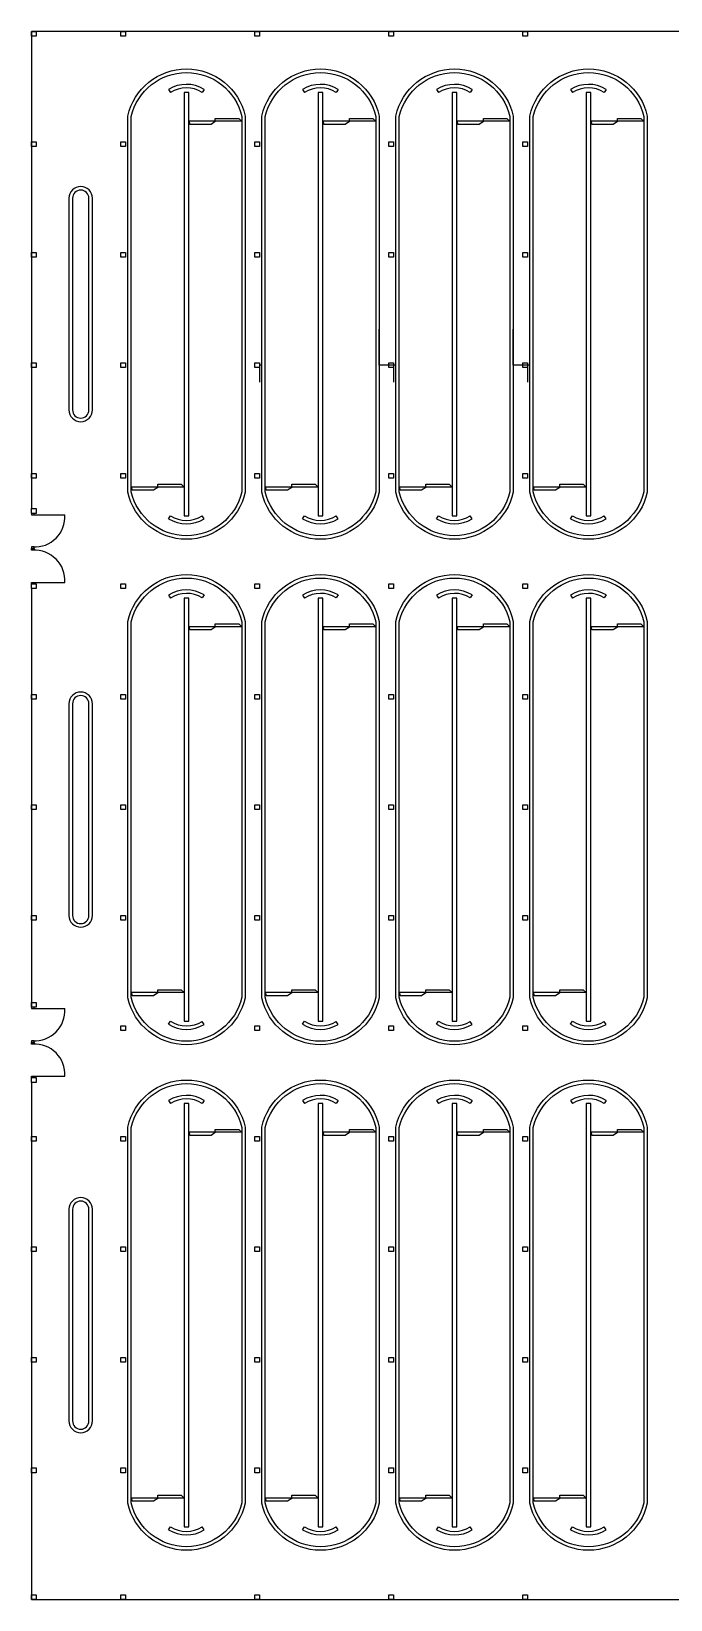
# Model space of a CAD drawing. Header units: metres. Extents: x 2572 to 5235, y 1556 to 2684.
# Drawn here: x 4693.6 to 4720.8, y 2417.9 to 2484.6 of the extents above; entities that cross this region are included whole.
import ezdxf

# ---------------------------------------------------------------- set-up
doc = ezdxf.new("R2010")
doc.units = ezdxf.units.M

msp = doc.modelspace()

# ---------------------------------------------------------------- linework, layer by layer
for points in [[(4693.762, 2484.621), (4693.762, 2484.421), (4693.562, 2484.421), (4693.562, 2484.621), (4693.762, 2484.621)], [(4693.562, 2439.921), (4693.562, 2417.921), (4764.462, 2417.921), (4764.462, 2484.621), (4693.562, 2484.621), (4693.562, 2464.321)], [(4697.562, 2484.621), (4697.562, 2484.421), (4697.362, 2484.421), (4697.362, 2484.621), (4697.562, 2484.621)], [(4703.262, 2484.621), (4703.262, 2484.421), (4703.062, 2484.421), (4703.062, 2484.621), (4703.262, 2484.621)], [(4708.962, 2484.621), (4708.962, 2484.421), (4708.762, 2484.421), (4708.762, 2484.621), (4708.962, 2484.621)], [(4714.662, 2484.621), (4714.662, 2484.421), (4714.462, 2484.421), (4714.462, 2484.621), (4714.662, 2484.621)], [(4699.401, 2482.147), (4699.481, 2482.02)], [(4700.062, 2473.021), (4700.062, 2464.021), (4700.262, 2464.021), (4700.262, 2482.021), (4700.062, 2482.021), (4700.062, 2473.021)], [(4700.908, 2482.154), (4700.829, 2482.027)], [(4705.101, 2482.147), (4705.181, 2482.02)], [(4705.762, 2473.021), (4705.762, 2464.021), (4705.962, 2464.021), (4705.962, 2482.021), (4705.762, 2482.021), (4705.762, 2473.021)], [(4706.608, 2482.154), (4706.529, 2482.027)], [(4710.801, 2482.147), (4710.881, 2482.02)], [(4711.462, 2473.021), (4711.462, 2464.021), (4711.662, 2464.021), (4711.662, 2482.021), (4711.462, 2482.021), (4711.462, 2473.021)], [(4712.308, 2482.154), (4712.229, 2482.027)], [(4716.501, 2482.147), (4716.581, 2482.02)], [(4717.162, 2473.021), (4717.162, 2464.021), (4717.362, 2464.021), (4717.362, 2482.021), (4717.162, 2482.021), (4717.162, 2473.021)], [(4718.008, 2482.154), (4717.929, 2482.027)], [(4702.512, 2480.797), (4700.262, 2480.797), (4700.297, 2480.676), (4701.209, 2480.676), (4701.387, 2480.797), (4701.387, 2480.918), (4702.381, 2480.918), (4702.512, 2480.797)], [(4708.212, 2480.797), (4705.962, 2480.797), (4705.997, 2480.676), (4706.909, 2480.676), (4707.087, 2480.797), (4707.087, 2480.918), (4708.081, 2480.918), (4708.212, 2480.797)], [(4713.912, 2480.797), (4711.662, 2480.797), (4711.697, 2480.676), (4712.609, 2480.676), (4712.787, 2480.797), (4712.787, 2480.918), (4713.781, 2480.918), (4713.912, 2480.797)], [(4719.612, 2480.797), (4717.362, 2480.797), (4717.397, 2480.676), (4718.309, 2480.676), (4718.487, 2480.797), (4718.487, 2480.918), (4719.481, 2480.918), (4719.612, 2480.797)], [(4693.762, 2479.921), (4693.762, 2479.721), (4693.562, 2479.721), (4693.562, 2479.921), (4693.762, 2479.921)], [(4697.562, 2479.921), (4697.562, 2479.721), (4697.362, 2479.721), (4697.362, 2479.921), (4697.562, 2479.921)], [(4703.262, 2479.921), (4703.262, 2479.721), (4703.062, 2479.721), (4703.062, 2479.921), (4703.262, 2479.921)], [(4708.962, 2479.921), (4708.962, 2479.721), (4708.762, 2479.721), (4708.762, 2479.921), (4708.962, 2479.921)], [(4714.662, 2479.921), (4714.662, 2479.721), (4714.462, 2479.721), (4714.462, 2479.921), (4714.662, 2479.921)], [(4693.762, 2475.221), (4693.762, 2475.021), (4693.562, 2475.021), (4693.562, 2475.221), (4693.762, 2475.221)], [(4697.562, 2475.221), (4697.562, 2475.021), (4697.362, 2475.021), (4697.362, 2475.221), (4697.562, 2475.221)], [(4703.262, 2475.221), (4703.262, 2475.021), (4703.062, 2475.021), (4703.062, 2475.221), (4703.262, 2475.221)], [(4708.962, 2475.221), (4708.962, 2475.021), (4708.762, 2475.021), (4708.762, 2475.221), (4708.962, 2475.221)], [(4714.662, 2475.221), (4714.662, 2475.021), (4714.462, 2475.021), (4714.462, 2475.221), (4714.662, 2475.221)], [(4709.062, 2470.421), (4708.362, 2470.421), (4708.362, 2471.951)], [(4714.762, 2470.421), (4714.062, 2470.421), (4714.062, 2471.951)], [(4693.762, 2470.521), (4693.762, 2470.321), (4693.562, 2470.321), (4693.562, 2470.521), (4693.762, 2470.521)], [(4697.562, 2470.521), (4697.562, 2470.321), (4697.362, 2470.321), (4697.362, 2470.521), (4697.562, 2470.521)], [(4703.262, 2470.521), (4703.262, 2470.321), (4703.062, 2470.321), (4703.062, 2470.521), (4703.262, 2470.521)], [(4703.362, 2470.421), (4703.262, 2470.421), (4703.262, 2469.703)], [(4708.962, 2470.521), (4708.962, 2470.321), (4708.762, 2470.321), (4708.762, 2470.521), (4708.962, 2470.521)], [(4709.062, 2470.421), (4708.962, 2470.421), (4708.962, 2469.703)], [(4714.662, 2470.521), (4714.662, 2470.321), (4714.462, 2470.321), (4714.462, 2470.521), (4714.662, 2470.521)], [(4714.762, 2470.421), (4714.662, 2470.421), (4714.662, 2469.703)], [(4693.762, 2465.821), (4693.762, 2465.621), (4693.562, 2465.621), (4693.562, 2465.821), (4693.762, 2465.821)], [(4697.562, 2465.821), (4697.562, 2465.621), (4697.362, 2465.621), (4697.362, 2465.821), (4697.562, 2465.821)], [(4700.062, 2465.241), (4697.812, 2465.241), (4697.847, 2465.12), (4698.759, 2465.12), (4698.937, 2465.241), (4698.937, 2465.362), (4699.931, 2465.362), (4700.062, 2465.241)], [(4703.262, 2465.821), (4703.262, 2465.621), (4703.062, 2465.621), (4703.062, 2465.821), (4703.262, 2465.821)], [(4705.762, 2465.241), (4703.512, 2465.241), (4703.547, 2465.12), (4704.459, 2465.12), (4704.637, 2465.241), (4704.637, 2465.362), (4705.631, 2465.362), (4705.762, 2465.241)], [(4708.962, 2465.821), (4708.962, 2465.621), (4708.762, 2465.621), (4708.762, 2465.821), (4708.962, 2465.821)], [(4711.462, 2465.241), (4709.212, 2465.241), (4709.247, 2465.12), (4710.159, 2465.12), (4710.337, 2465.241), (4710.337, 2465.362), (4711.331, 2465.362), (4711.462, 2465.241)], [(4714.662, 2465.821), (4714.662, 2465.621), (4714.462, 2465.621), (4714.462, 2465.821), (4714.662, 2465.821)], [(4717.162, 2465.241), (4714.912, 2465.241), (4714.947, 2465.12), (4715.859, 2465.12), (4716.037, 2465.241), (4716.037, 2465.362), (4717.031, 2465.362), (4717.162, 2465.241)], [(4693.762, 2464.321), (4693.762, 2464.121), (4693.562, 2464.121), (4693.562, 2464.321), (4693.762, 2464.321)], [(4693.687, 2464.121), (4693.562, 2464.121), (4693.562, 2464.059), (4693.687, 2464.059), (4693.687, 2464.121)], [(4693.624, 2464.059), (4694.991, 2464.059)], [(4699.401, 2463.895), (4699.481, 2464.022)], [(4700.908, 2463.888), (4700.829, 2464.015)], [(4705.101, 2463.895), (4705.181, 2464.022)], [(4706.608, 2463.888), (4706.529, 2464.015)], [(4710.801, 2463.895), (4710.881, 2464.022)], [(4712.308, 2463.888), (4712.229, 2464.015)], [(4716.501, 2463.895), (4716.581, 2464.022)], [(4718.008, 2463.888), (4717.929, 2464.015)], [(4693.687, 2462.692), (4693.562, 2462.692), (4693.562, 2462.621), (4693.687, 2462.621), (4693.687, 2462.692)], [(4693.687, 2462.55), (4693.562, 2462.55), (4693.562, 2462.621), (4693.687, 2462.621), (4693.687, 2462.55)], [(4693.687, 2461.121), (4693.562, 2461.121), (4693.562, 2461.183), (4693.687, 2461.183), (4693.687, 2461.121)], [(4693.762, 2461.121), (4693.762, 2460.921), (4693.562, 2460.921), (4693.562, 2461.121), (4693.762, 2461.121)], [(4693.562, 2460.921), (4693.562, 2443.121)], [(4693.624, 2461.183), (4694.991, 2461.183)], [(4697.562, 2461.121), (4697.562, 2460.921), (4697.362, 2460.921), (4697.362, 2461.121), (4697.562, 2461.121)], [(4699.401, 2460.647), (4699.481, 2460.52)], [(4700.908, 2460.654), (4700.829, 2460.527)], [(4703.262, 2461.121), (4703.262, 2460.921), (4703.062, 2460.921), (4703.062, 2461.121), (4703.262, 2461.121)], [(4705.101, 2460.647), (4705.181, 2460.52)], [(4706.608, 2460.654), (4706.529, 2460.527)], [(4708.962, 2461.121), (4708.962, 2460.921), (4708.762, 2460.921), (4708.762, 2461.121), (4708.962, 2461.121)], [(4710.801, 2460.647), (4710.881, 2460.52)], [(4712.308, 2460.654), (4712.229, 2460.527)], [(4714.662, 2461.121), (4714.662, 2460.921), (4714.462, 2460.921), (4714.462, 2461.121), (4714.662, 2461.121)], [(4716.501, 2460.647), (4716.581, 2460.52)], [(4718.008, 2460.654), (4717.929, 2460.527)], [(4700.062, 2451.521), (4700.062, 2442.521), (4700.262, 2442.521), (4700.262, 2460.521), (4700.062, 2460.521), (4700.062, 2451.521)], [(4705.762, 2451.521), (4705.762, 2442.521), (4705.962, 2442.521), (4705.962, 2460.521), (4705.762, 2460.521), (4705.762, 2451.521)], [(4711.462, 2451.521), (4711.462, 2442.521), (4711.662, 2442.521), (4711.662, 2460.521), (4711.462, 2460.521), (4711.462, 2451.521)], [(4717.162, 2451.521), (4717.162, 2442.521), (4717.362, 2442.521), (4717.362, 2460.521), (4717.162, 2460.521), (4717.162, 2451.521)], [(4702.512, 2459.297), (4700.262, 2459.297), (4700.297, 2459.176), (4701.209, 2459.176), (4701.387, 2459.297), (4701.387, 2459.418), (4702.381, 2459.418), (4702.512, 2459.297)], [(4708.212, 2459.297), (4705.962, 2459.297), (4705.997, 2459.176), (4706.909, 2459.176), (4707.087, 2459.297), (4707.087, 2459.418), (4708.081, 2459.418), (4708.212, 2459.297)], [(4713.912, 2459.297), (4711.662, 2459.297), (4711.697, 2459.176), (4712.609, 2459.176), (4712.787, 2459.297), (4712.787, 2459.418), (4713.781, 2459.418), (4713.912, 2459.297)], [(4719.612, 2459.297), (4717.362, 2459.297), (4717.397, 2459.176), (4718.309, 2459.176), (4718.487, 2459.297), (4718.487, 2459.418), (4719.481, 2459.418), (4719.612, 2459.297)], [(4693.762, 2456.421), (4693.762, 2456.221), (4693.562, 2456.221), (4693.562, 2456.421), (4693.762, 2456.421)], [(4697.562, 2456.421), (4697.562, 2456.221), (4697.362, 2456.221), (4697.362, 2456.421), (4697.562, 2456.421)], [(4703.262, 2456.421), (4703.262, 2456.221), (4703.062, 2456.221), (4703.062, 2456.421), (4703.262, 2456.421)], [(4708.962, 2456.421), (4708.962, 2456.221), (4708.762, 2456.221), (4708.762, 2456.421), (4708.962, 2456.421)], [(4714.662, 2456.421), (4714.662, 2456.221), (4714.462, 2456.221), (4714.462, 2456.421), (4714.662, 2456.421)], [(4693.762, 2451.721), (4693.762, 2451.521), (4693.562, 2451.521), (4693.562, 2451.721), (4693.762, 2451.721)], [(4697.562, 2451.721), (4697.562, 2451.521), (4697.362, 2451.521), (4697.362, 2451.721), (4697.562, 2451.721)], [(4703.262, 2451.721), (4703.262, 2451.521), (4703.062, 2451.521), (4703.062, 2451.721), (4703.262, 2451.721)], [(4708.962, 2451.721), (4708.962, 2451.521), (4708.762, 2451.521), (4708.762, 2451.721), (4708.962, 2451.721)], [(4714.662, 2451.721), (4714.662, 2451.521), (4714.462, 2451.521), (4714.462, 2451.721), (4714.662, 2451.721)], [(4693.762, 2447.021), (4693.762, 2446.821), (4693.562, 2446.821), (4693.562, 2447.021), (4693.762, 2447.021)], [(4697.562, 2447.021), (4697.562, 2446.821), (4697.362, 2446.821), (4697.362, 2447.021), (4697.562, 2447.021)], [(4703.262, 2447.021), (4703.262, 2446.821), (4703.062, 2446.821), (4703.062, 2447.021), (4703.262, 2447.021)], [(4708.962, 2447.021), (4708.962, 2446.821), (4708.762, 2446.821), (4708.762, 2447.021), (4708.962, 2447.021)], [(4714.662, 2447.021), (4714.662, 2446.821), (4714.462, 2446.821), (4714.462, 2447.021), (4714.662, 2447.021)], [(4693.762, 2443.321), (4693.762, 2443.121), (4693.562, 2443.121), (4693.562, 2443.321), (4693.762, 2443.321)], [(4700.062, 2443.741), (4697.812, 2443.741), (4697.847, 2443.62), (4698.759, 2443.62), (4698.937, 2443.741), (4698.937, 2443.862), (4699.931, 2443.862), (4700.062, 2443.741)], [(4705.762, 2443.741), (4703.512, 2443.741), (4703.547, 2443.62), (4704.459, 2443.62), (4704.637, 2443.741), (4704.637, 2443.862), (4705.631, 2443.862), (4705.762, 2443.741)], [(4711.462, 2443.741), (4709.212, 2443.741), (4709.247, 2443.62), (4710.159, 2443.62), (4710.337, 2443.741), (4710.337, 2443.862), (4711.331, 2443.862), (4711.462, 2443.741)], [(4717.162, 2443.741), (4714.912, 2443.741), (4714.947, 2443.62), (4715.859, 2443.62), (4716.037, 2443.741), (4716.037, 2443.862), (4717.031, 2443.862), (4717.162, 2443.741)], [(4693.687, 2443.121), (4693.562, 2443.121), (4693.562, 2443.059), (4693.687, 2443.059), (4693.687, 2443.121)], [(4693.624, 2443.059), (4694.991, 2443.059)], [(4697.562, 2442.321), (4697.562, 2442.121), (4697.362, 2442.121), (4697.362, 2442.321), (4697.562, 2442.321)], [(4699.401, 2442.395), (4699.481, 2442.522)], [(4700.908, 2442.388), (4700.829, 2442.515)], [(4703.262, 2442.321), (4703.262, 2442.121), (4703.062, 2442.121), (4703.062, 2442.321), (4703.262, 2442.321)], [(4705.101, 2442.395), (4705.181, 2442.522)], [(4706.608, 2442.388), (4706.529, 2442.515)], [(4708.962, 2442.321), (4708.962, 2442.121), (4708.762, 2442.121), (4708.762, 2442.321), (4708.962, 2442.321)], [(4710.801, 2442.395), (4710.881, 2442.522)], [(4712.308, 2442.388), (4712.229, 2442.515)], [(4714.662, 2442.321), (4714.662, 2442.121), (4714.462, 2442.121), (4714.462, 2442.321), (4714.662, 2442.321)], [(4716.501, 2442.395), (4716.581, 2442.522)], [(4718.008, 2442.388), (4717.929, 2442.515)], [(4693.687, 2441.692), (4693.562, 2441.692), (4693.562, 2441.621), (4693.687, 2441.621), (4693.687, 2441.692)], [(4693.687, 2441.55), (4693.562, 2441.55), (4693.562, 2441.621), (4693.687, 2441.621), (4693.687, 2441.55)], [(4693.687, 2440.121), (4693.562, 2440.121), (4693.562, 2440.183), (4693.687, 2440.183), (4693.687, 2440.121)], [(4693.762, 2440.121), (4693.762, 2439.921), (4693.562, 2439.921), (4693.562, 2440.121), (4693.762, 2440.121)], [(4693.624, 2440.183), (4694.991, 2440.183)], [(4699.401, 2439.147), (4699.481, 2439.02)], [(4700.062, 2430.021), (4700.062, 2421.021), (4700.262, 2421.021), (4700.262, 2439.021), (4700.062, 2439.021), (4700.062, 2430.021)], [(4700.908, 2439.154), (4700.829, 2439.027)], [(4705.101, 2439.147), (4705.181, 2439.02)], [(4705.762, 2430.021), (4705.762, 2421.021), (4705.962, 2421.021), (4705.962, 2439.021), (4705.762, 2439.021), (4705.762, 2430.021)], [(4706.608, 2439.154), (4706.529, 2439.027)], [(4710.801, 2439.147), (4710.881, 2439.02)], [(4711.462, 2430.021), (4711.462, 2421.021), (4711.662, 2421.021), (4711.662, 2439.021), (4711.462, 2439.021), (4711.462, 2430.021)], [(4712.308, 2439.154), (4712.229, 2439.027)], [(4716.501, 2439.147), (4716.581, 2439.02)], [(4717.162, 2430.021), (4717.162, 2421.021), (4717.362, 2421.021), (4717.362, 2439.021), (4717.162, 2439.021), (4717.162, 2430.021)], [(4718.008, 2439.154), (4717.929, 2439.027)], [(4702.512, 2437.797), (4700.262, 2437.797), (4700.297, 2437.676), (4701.209, 2437.676), (4701.387, 2437.797), (4701.387, 2437.918), (4702.381, 2437.918), (4702.512, 2437.797)], [(4708.212, 2437.797), (4705.962, 2437.797), (4705.997, 2437.676), (4706.909, 2437.676), (4707.087, 2437.797), (4707.087, 2437.918), (4708.081, 2437.918), (4708.212, 2437.797)], [(4713.912, 2437.797), (4711.662, 2437.797), (4711.697, 2437.676), (4712.609, 2437.676), (4712.787, 2437.797), (4712.787, 2437.918), (4713.781, 2437.918), (4713.912, 2437.797)], [(4719.612, 2437.797), (4717.362, 2437.797), (4717.397, 2437.676), (4718.309, 2437.676), (4718.487, 2437.797), (4718.487, 2437.918), (4719.481, 2437.918), (4719.612, 2437.797)], [(4693.762, 2437.621), (4693.762, 2437.421), (4693.562, 2437.421), (4693.562, 2437.621), (4693.762, 2437.621)], [(4697.562, 2437.621), (4697.562, 2437.421), (4697.362, 2437.421), (4697.362, 2437.621), (4697.562, 2437.621)], [(4703.262, 2437.621), (4703.262, 2437.421), (4703.062, 2437.421), (4703.062, 2437.621), (4703.262, 2437.621)], [(4708.962, 2437.621), (4708.962, 2437.421), (4708.762, 2437.421), (4708.762, 2437.621), (4708.962, 2437.621)], [(4714.662, 2437.621), (4714.662, 2437.421), (4714.462, 2437.421), (4714.462, 2437.621), (4714.662, 2437.621)], [(4693.762, 2432.921), (4693.762, 2432.721), (4693.562, 2432.721), (4693.562, 2432.921), (4693.762, 2432.921)], [(4697.562, 2432.921), (4697.562, 2432.721), (4697.362, 2432.721), (4697.362, 2432.921), (4697.562, 2432.921)], [(4703.262, 2432.921), (4703.262, 2432.721), (4703.062, 2432.721), (4703.062, 2432.921), (4703.262, 2432.921)], [(4708.962, 2432.921), (4708.962, 2432.721), (4708.762, 2432.721), (4708.762, 2432.921), (4708.962, 2432.921)], [(4714.662, 2432.921), (4714.662, 2432.721), (4714.462, 2432.721), (4714.462, 2432.921), (4714.662, 2432.921)], [(4693.762, 2428.221), (4693.762, 2428.021), (4693.562, 2428.021), (4693.562, 2428.221), (4693.762, 2428.221)], [(4697.562, 2428.221), (4697.562, 2428.021), (4697.362, 2428.021), (4697.362, 2428.221), (4697.562, 2428.221)], [(4703.262, 2428.221), (4703.262, 2428.021), (4703.062, 2428.021), (4703.062, 2428.221), (4703.262, 2428.221)], [(4708.962, 2428.221), (4708.962, 2428.021), (4708.762, 2428.021), (4708.762, 2428.221), (4708.962, 2428.221)], [(4714.662, 2428.221), (4714.662, 2428.021), (4714.462, 2428.021), (4714.462, 2428.221), (4714.662, 2428.221)], [(4693.762, 2423.521), (4693.762, 2423.321), (4693.562, 2423.321), (4693.562, 2423.521), (4693.762, 2423.521)], [(4697.562, 2423.521), (4697.562, 2423.321), (4697.362, 2423.321), (4697.362, 2423.521), (4697.562, 2423.521)], [(4703.262, 2423.521), (4703.262, 2423.321), (4703.062, 2423.321), (4703.062, 2423.521), (4703.262, 2423.521)], [(4708.962, 2423.521), (4708.962, 2423.321), (4708.762, 2423.321), (4708.762, 2423.521), (4708.962, 2423.521)], [(4714.662, 2423.521), (4714.662, 2423.321), (4714.462, 2423.321), (4714.462, 2423.521), (4714.662, 2423.521)], [(4700.062, 2422.241), (4697.812, 2422.241), (4697.847, 2422.12), (4698.759, 2422.12), (4698.937, 2422.241), (4698.937, 2422.362), (4699.931, 2422.362), (4700.062, 2422.241)], [(4705.762, 2422.241), (4703.512, 2422.241), (4703.547, 2422.12), (4704.459, 2422.12), (4704.637, 2422.241), (4704.637, 2422.362), (4705.631, 2422.362), (4705.762, 2422.241)], [(4711.462, 2422.241), (4709.212, 2422.241), (4709.247, 2422.12), (4710.159, 2422.12), (4710.337, 2422.241), (4710.337, 2422.362), (4711.331, 2422.362), (4711.462, 2422.241)], [(4717.162, 2422.241), (4714.912, 2422.241), (4714.947, 2422.12), (4715.859, 2422.12), (4716.037, 2422.241), (4716.037, 2422.362), (4717.031, 2422.362), (4717.162, 2422.241)], [(4699.401, 2420.895), (4699.481, 2421.022)], [(4700.908, 2420.888), (4700.829, 2421.015)], [(4705.101, 2420.895), (4705.181, 2421.022)], [(4706.608, 2420.888), (4706.529, 2421.015)], [(4710.801, 2420.895), (4710.881, 2421.022)], [(4712.308, 2420.888), (4712.229, 2421.015)], [(4716.501, 2420.895), (4716.581, 2421.022)], [(4718.008, 2420.888), (4717.929, 2421.015)], [(4693.762, 2418.121), (4693.762, 2417.921), (4693.562, 2417.921), (4693.562, 2418.121), (4693.762, 2418.121)], [(4697.562, 2418.121), (4697.562, 2417.921), (4697.362, 2417.921), (4697.362, 2418.121), (4697.562, 2418.121)], [(4703.262, 2418.121), (4703.262, 2417.921), (4703.062, 2417.921), (4703.062, 2418.121), (4703.262, 2418.121)], [(4708.962, 2418.121), (4708.962, 2417.921), (4708.762, 2417.921), (4708.762, 2418.121), (4708.962, 2418.121)], [(4714.662, 2418.121), (4714.662, 2417.921), (4714.462, 2417.921), (4714.462, 2418.121), (4714.662, 2418.121)]]:
    msp.add_lwpolyline(points)
for points in [[(4702.662, 2473.021), (4702.662, 2465.021, -0.8), (4697.662, 2465.021), (4697.662, 2473.021), (4697.662, 2481.021, -0.8), (4702.662, 2481.021), (4702.662, 2473.021)], [(4708.362, 2473.021), (4708.362, 2465.021, -0.8), (4703.362, 2465.021), (4703.362, 2473.021), (4703.362, 2481.021, -0.8), (4708.362, 2481.021), (4708.362, 2473.021)], [(4714.062, 2473.021), (4714.062, 2465.021, -0.8), (4709.062, 2465.021), (4709.062, 2473.021), (4709.062, 2481.021, -0.8), (4714.062, 2481.021), (4714.062, 2473.021)], [(4719.762, 2473.021), (4719.762, 2465.021, -0.8), (4714.762, 2465.021), (4714.762, 2473.021), (4714.762, 2481.021, -0.8), (4719.762, 2481.021), (4719.762, 2473.021)], [(4695.162, 2473.021), (4695.162, 2468.521, 1), (4696.162, 2468.521), (4696.162, 2473.021), (4696.162, 2477.521, 1), (4695.162, 2477.521), (4695.162, 2473.021)], [(4702.662, 2451.521), (4702.662, 2443.521, -0.8), (4697.662, 2443.521), (4697.662, 2451.521), (4697.662, 2459.521, -0.8), (4702.662, 2459.521), (4702.662, 2451.521)], [(4708.362, 2451.521), (4708.362, 2443.521, -0.8), (4703.362, 2443.521), (4703.362, 2451.521), (4703.362, 2459.521, -0.8), (4708.362, 2459.521), (4708.362, 2451.521)], [(4714.062, 2451.521), (4714.062, 2443.521, -0.8), (4709.062, 2443.521), (4709.062, 2451.521), (4709.062, 2459.521, -0.8), (4714.062, 2459.521), (4714.062, 2451.521)], [(4719.762, 2451.521), (4719.762, 2443.521, -0.8), (4714.762, 2443.521), (4714.762, 2451.521), (4714.762, 2459.521, -0.8), (4719.762, 2459.521), (4719.762, 2451.521)], [(4695.162, 2451.521), (4695.162, 2447.021, 1), (4696.162, 2447.021), (4696.162, 2451.521), (4696.162, 2456.021, 1), (4695.162, 2456.021), (4695.162, 2451.521)], [(4702.662, 2430.021), (4702.662, 2422.021, -0.8), (4697.662, 2422.021), (4697.662, 2430.021), (4697.662, 2438.021, -0.8), (4702.662, 2438.021), (4702.662, 2430.021)], [(4708.362, 2430.021), (4708.362, 2422.021, -0.8), (4703.362, 2422.021), (4703.362, 2430.021), (4703.362, 2438.021, -0.8), (4708.362, 2438.021), (4708.362, 2430.021)], [(4714.062, 2430.021), (4714.062, 2422.021, -0.8), (4709.062, 2422.021), (4709.062, 2430.021), (4709.062, 2438.021, -0.8), (4714.062, 2438.021), (4714.062, 2430.021)], [(4719.762, 2430.021), (4719.762, 2422.021, -0.8), (4714.762, 2422.021), (4714.762, 2430.021), (4714.762, 2438.021, -0.8), (4719.762, 2438.021), (4719.762, 2430.021)], [(4695.162, 2430.021), (4695.162, 2425.521, 1), (4696.162, 2425.521), (4696.162, 2430.021), (4696.162, 2434.521, 1), (4695.162, 2434.521), (4695.162, 2430.021)]]:
    msp.add_lwpolyline(points, format="xyb")
for points in [[(4702.512, 2473.021), (4702.512, 2465.038, -0.794435), (4697.812, 2465.038), (4697.812, 2473.021), (4697.812, 2481.004, -0.794435), (4702.512, 2481.004)], [(4708.212, 2473.021), (4708.212, 2465.038, -0.794435), (4703.512, 2465.038), (4703.512, 2473.021), (4703.512, 2481.004, -0.794435), (4708.212, 2481.004)], [(4713.912, 2473.021), (4713.912, 2465.038, -0.794435), (4709.212, 2465.038), (4709.212, 2473.021), (4709.212, 2481.004, -0.794435), (4713.912, 2481.004)], [(4719.612, 2473.021), (4719.612, 2465.038, -0.794435), (4714.912, 2465.038), (4714.912, 2473.021), (4714.912, 2481.004, -0.794435), (4719.612, 2481.004)], [(4695.312, 2473.021), (4695.312, 2468.521, 1), (4696.012, 2468.521), (4696.012, 2473.021), (4696.012, 2477.521, 1), (4695.312, 2477.521)], [(4702.512, 2451.521), (4702.512, 2443.538, -0.794435), (4697.812, 2443.538), (4697.812, 2451.521), (4697.812, 2459.504, -0.794435), (4702.512, 2459.504)], [(4708.212, 2451.521), (4708.212, 2443.538, -0.794435), (4703.512, 2443.538), (4703.512, 2451.521), (4703.512, 2459.504, -0.794435), (4708.212, 2459.504)], [(4713.912, 2451.521), (4713.912, 2443.538, -0.794435), (4709.212, 2443.538), (4709.212, 2451.521), (4709.212, 2459.504, -0.794435), (4713.912, 2459.504)], [(4719.612, 2451.521), (4719.612, 2443.538, -0.794435), (4714.912, 2443.538), (4714.912, 2451.521), (4714.912, 2459.504, -0.794435), (4719.612, 2459.504)], [(4695.312, 2451.521), (4695.312, 2447.021, 1), (4696.012, 2447.021), (4696.012, 2451.521), (4696.012, 2456.021, 1), (4695.312, 2456.021)], [(4702.512, 2430.021), (4702.512, 2422.038, -0.794435), (4697.812, 2422.038), (4697.812, 2430.021), (4697.812, 2438.004, -0.794435), (4702.512, 2438.004)], [(4708.212, 2430.021), (4708.212, 2422.038, -0.794435), (4703.512, 2422.038), (4703.512, 2430.021), (4703.512, 2438.004, -0.794435), (4708.212, 2438.004)], [(4713.912, 2430.021), (4713.912, 2422.038, -0.794435), (4709.212, 2422.038), (4709.212, 2430.021), (4709.212, 2438.004, -0.794435), (4713.912, 2438.004)], [(4719.612, 2430.021), (4719.612, 2422.038, -0.794435), (4714.912, 2422.038), (4714.912, 2430.021), (4714.912, 2438.004, -0.794435), (4719.612, 2438.004)], [(4695.312, 2430.021), (4695.312, 2425.521, 1), (4696.012, 2425.521), (4696.012, 2430.021), (4696.012, 2434.521, 1), (4695.312, 2434.521)]]:
    msp.add_lwpolyline(points, format="xyb", close=True)
for centre, radius, start, end in [((4700.16, 2480.955), 1.413, 58.04563, 122.50966), ((4700.16, 2480.955), 1.263, 58.04563, 122.50966), ((4705.86, 2480.955), 1.413, 58.04563, 122.50966), ((4705.86, 2480.955), 1.263, 58.04563, 122.50966), ((4711.56, 2480.955), 1.413, 58.04563, 122.50966), ((4711.56, 2480.955), 1.263, 58.04563, 122.50966), ((4717.26, 2480.955), 1.413, 58.04563, 122.50966), ((4717.26, 2480.955), 1.263, 58.04563, 122.50966), ((4693.696, 2463.987), 1.297, 266.82926, 3.17074), ((4700.16, 2465.087), 1.263, 237.49034, 301.95437), ((4705.86, 2465.087), 1.263, 237.49034, 301.95437), ((4711.56, 2465.087), 1.263, 237.49034, 301.95437), ((4717.26, 2465.087), 1.263, 237.49034, 301.95437), ((4700.16, 2465.087), 1.413, 237.49034, 301.95437), ((4705.86, 2465.087), 1.413, 237.49034, 301.95437), ((4711.56, 2465.087), 1.413, 237.49034, 301.95437), ((4717.26, 2465.087), 1.413, 237.49034, 301.95437), ((4693.696, 2461.255), 1.297, 356.82926, 93.17074), ((4700.16, 2459.455), 1.413, 58.04563, 122.50966), ((4700.16, 2459.455), 1.263, 58.04563, 122.50966), ((4705.86, 2459.455), 1.413, 58.04563, 122.50966), ((4705.86, 2459.455), 1.263, 58.04563, 122.50966), ((4711.56, 2459.455), 1.413, 58.04563, 122.50966), ((4711.56, 2459.455), 1.263, 58.04563, 122.50966), ((4717.26, 2459.455), 1.413, 58.04563, 122.50966), ((4717.26, 2459.455), 1.263, 58.04563, 122.50966), ((4693.696, 2442.987), 1.297, 266.82926, 3.17074), ((4700.16, 2443.587), 1.413, 237.49034, 301.95437), ((4700.16, 2443.587), 1.263, 237.49034, 301.95437), ((4705.86, 2443.587), 1.413, 237.49034, 301.95437), ((4705.86, 2443.587), 1.263, 237.49034, 301.95437), ((4711.56, 2443.587), 1.413, 237.49034, 301.95437), ((4711.56, 2443.587), 1.263, 237.49034, 301.95437), ((4717.26, 2443.587), 1.413, 237.49034, 301.95437), ((4717.26, 2443.587), 1.263, 237.49034, 301.95437), ((4693.696, 2440.255), 1.297, 356.82926, 93.17074), ((4700.16, 2437.955), 1.413, 58.04563, 122.50966), ((4700.16, 2437.955), 1.263, 58.04563, 122.50966), ((4705.86, 2437.955), 1.413, 58.04563, 122.50966), ((4705.86, 2437.955), 1.263, 58.04563, 122.50966), ((4711.56, 2437.955), 1.413, 58.04563, 122.50966), ((4711.56, 2437.955), 1.263, 58.04563, 122.50966), ((4717.26, 2437.955), 1.413, 58.04563, 122.50966), ((4717.26, 2437.955), 1.263, 58.04563, 122.50966), ((4700.16, 2422.087), 1.413, 237.49034, 301.95437), ((4700.16, 2422.087), 1.263, 237.49034, 301.95437), ((4705.86, 2422.087), 1.413, 237.49034, 301.95437), ((4705.86, 2422.087), 1.263, 237.49034, 301.95437), ((4711.56, 2422.087), 1.413, 237.49034, 301.95437), ((4711.56, 2422.087), 1.263, 237.49034, 301.95437), ((4717.26, 2422.087), 1.413, 237.49034, 301.95437), ((4717.26, 2422.087), 1.263, 237.49034, 301.95437)]:
    msp.add_arc(centre, radius, start, end)

doc.saveas('drawing.dxf')
